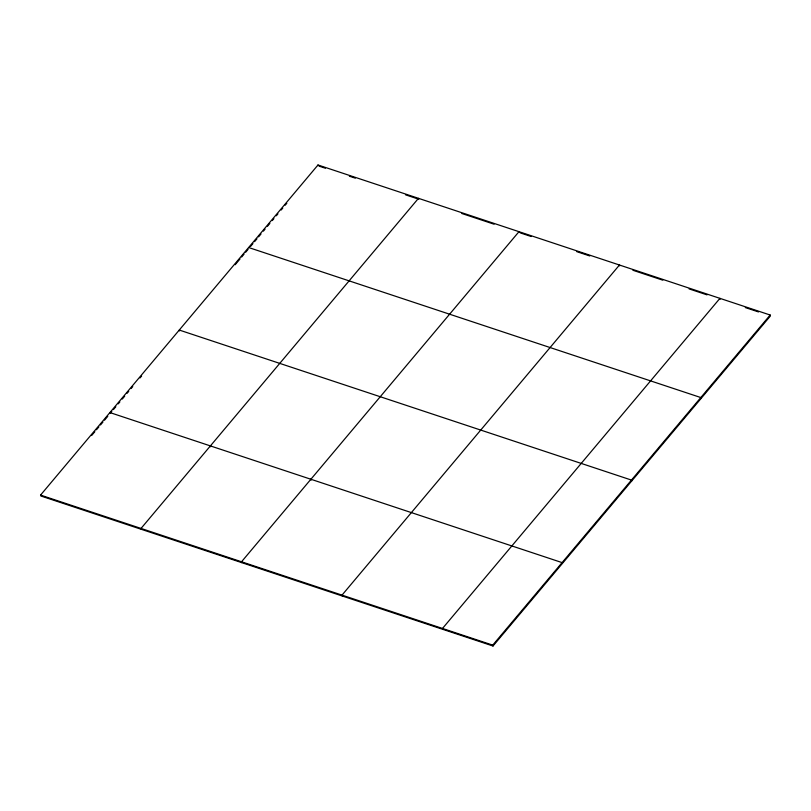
<?xml version="1.0" encoding="UTF-8"?>
<svg xmlns="http://www.w3.org/2000/svg" width="811" height="811" viewBox="0 0 811 811"><rect width="100%" height="100%" fill="white"/><g stroke="black" fill="none" stroke-linecap="round" stroke-linejoin="round"><path stroke-width="1.22" d="M40.55 495.095L317.993 164.988L770.176 315.023L770.45 315.905L493.007 646.012L40.824 495.977L40.55 495.095L492.733 645.13L493.007 646.012M91.633 435.517L94.857 431.685M96.468 429.759L98.891 426.88M100.503 424.964L102.926 422.085M104.538 420.169L107.762 416.327M111.796 411.532L110.184 413.448L109.911 412.566L562.094 562.611L562.368 563.483M113.408 409.606L115.831 406.727M118.244 403.848L119.856 401.932M122.279 399.053L124.701 396.173M127.114 393.294L128.726 391.378M131.149 388.499L132.761 386.583M140.019 377.946L141.631 376.02M235.19 264.71L240.026 258.952M241.648 257.026L244.06 254.147M245.672 252.231L248.095 249.352M250.518 246.473L252.931 243.594M254.553 241.678L256.965 238.799M258.577 236.873L261 233.994M263.423 231.115L265.035 229.199M267.448 226.32L269.87 223.441M272.293 220.562L273.905 218.646M276.328 215.767L277.94 213.851M281.164 210.008L282.775 208.092M285.198 205.213L286.81 203.287M492.733 645.13L770.176 315.023M319.463 166.265L325.444 168.242M349.369 176.19L355.35 178.167M405.591 194.843L418.75 199.202L418.476 198.33L141.033 528.437L141.307 529.319M461.814 213.496L494.112 224.211M520.429 232.95L531.195 236.518M576.651 251.603L589.81 255.972M632.884 270.256L662.79 280.18M689.107 288.909L707.05 294.869M745.329 307.572L758.488 311.931M248.632 247.517L700.816 397.552L701.089 398.434M720.209 299.229L719.935 298.357L442.492 628.464L442.765 629.346M619.726 265.886L619.452 265.015L342.009 595.122L342.283 596.004M631.728 480.953L631.455 480.082L179.272 330.047L179.545 330.918M519.233 232.544L518.969 231.672L241.526 561.78L241.79 562.662M317.993 164.988L318.267 165.87M310.887 479.25L311.15 480.132M210.394 445.908L210.667 446.79"/></g></svg>
